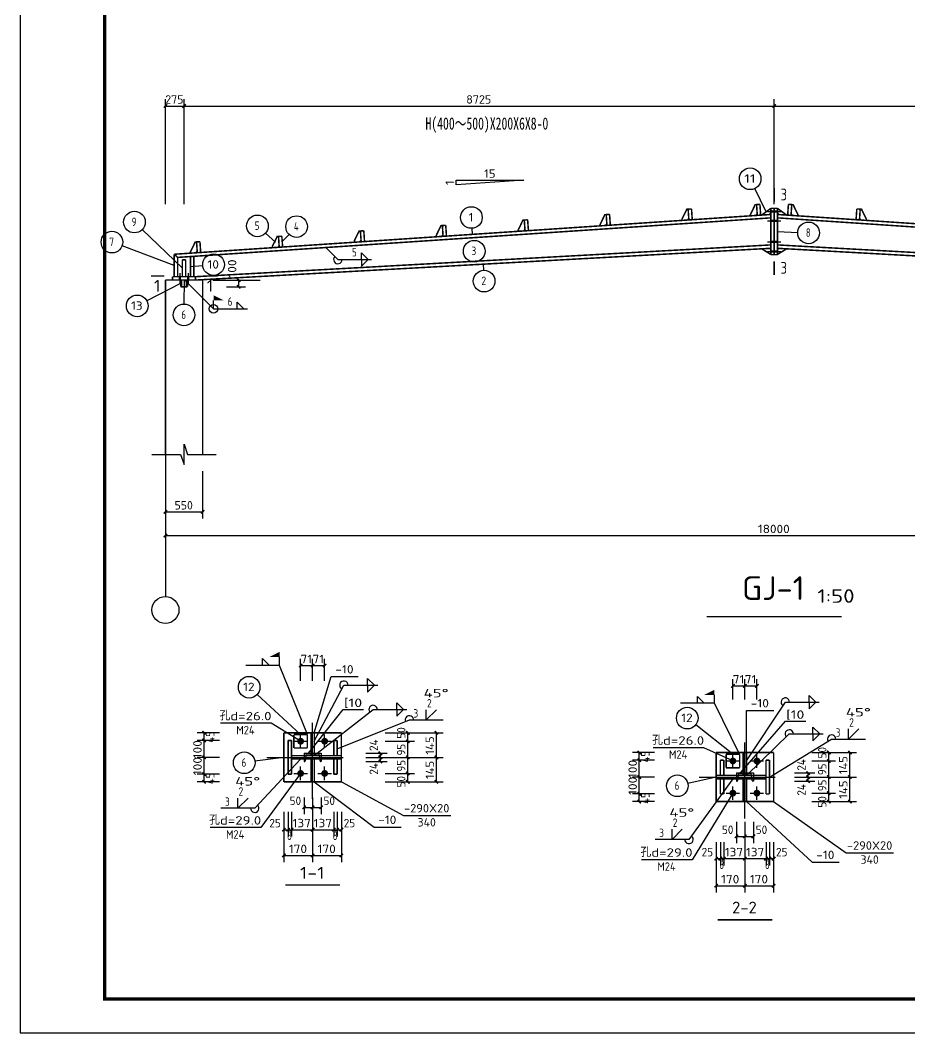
# Model space of a CAD drawing. Header units: millimetres. Extents: x 1442233 to 1526333, y -21810 to 275190.
# Drawn here: x 1442233 to 1468536, y -21810 to 8127 of the extents above; entities that cross this region are included whole.
import ezdxf
from ezdxf.enums import TextEntityAlignment as Align

# ---------------------------------------------------------------- set-up
doc = ezdxf.new("R2010")
doc.units = ezdxf.units.MM
doc.header["$LTSCALE"] = 1500
doc.linetypes.add('11', pattern=[8.75, 5, -1.25, 1.25, -1.25])
doc.linetypes.add('9', pattern=[5, 1.5, -1, 1.5, -1])
for name, color, linetype in [('1', 7, 'Continuous'), ('PUB_TITLE', 4, 'Continuous'), ('中文', 2, 'Continuous'), ('字符串标注', 253, 'Continuous'), ('尺寸标注', 253, 'Continuous'), ('层10', 253, 'Continuous'), ('层1000', 7, 'Continuous'), ('层1002', 253, 'Continuous'), ('层1003', 253, 'Continuous'), ('层111', 253, '11'), ('层112', 253, 'Continuous'), ('层114', 2, 'Continuous'), ('层116', 1, 'Continuous'), ('层12', 2, 'Continuous'), ('层14', 2, 'Continuous'), ('折断线', 7, 'Continuous'), ('柱子', 7, 'Continuous'), ('螺栓孔标注', 253, 'Continuous'), ('钢板标注', 253, 'Continuous')]:
    doc.layers.add(name, color=color, linetype=linetype)
doc.styles.add('HZ', font='', dxfattribs={"width": 0.7, "height": 5})
doc.styles.get("Standard").update_dxf_attribs({"font": 'TSSDENG', "width": 0.75, "bigfont": 'TSSDCHN'})
doc.styles.get('HZ').set_extended_font_data('SimSun')

# ---------------------------------------------------------------- blocks, each defined once
blk = doc.blocks.new('1234')
at = {"layer": 'PUB_TITLE'}
blk.add_lwpolyline([(1825234, 779394), (1909334, 779394), (1909334, 838794), (1825234, 838794)], close=True, dxfattribs=at)
at = {"layer": 'PUB_TITLE', "const_width": 100}
blk.add_lwpolyline([(1827734, 780394), (1908334, 780394), (1908334, 837794), (1827734, 837794)], close=True, dxfattribs=at)

msp = doc.modelspace()

# ---------------------------------------------------------------- linework, layer by layer
at = {"layer": '字符串标注'}
for p, q in [((1450754, -13547), (1451785, -12250)), ((1451785, -12250), (1452385, -12250)), ((1463536, -14130), (1464860, -12598)), ((1464860, -12598), (1465460, -12598))]:
    msp.add_line(p, q, dxfattribs=at)
at = {"layer": '字符串标注', "const_width": 10}
for points in [[(1450759, -13547, 1), (1450749, -13547, 1), (1450759, -13547, 1)], [(1463541, -14130, 1), (1463531, -14130, 1), (1463541, -14130, 1)]]:
    msp.add_lwpolyline(points, format="xyb", dxfattribs=at)
at = {"layer": '尺寸标注'}
for p, q in [((1446526, 2691), (1446526, 5791)), ((1447076, 2691), (1447076, 5791)), ((1447076, 2691), (1447076, 5791)), ((1464526, 2691), (1464526, 5791)), ((1464526, 2691), (1464526, 5791)), ((1446526, 5591), (1447076, 5591)), ((1447076, 5591), (1464526, 5591)), ((1464526, 5591), (1481976, 5591)), ((1447926, 445), (1449326, 445)), ((1448334, 445), (1448893, 445)), ((1448693, 245), (1448693, 445)), ((1448334, 245), (1448893, 245)), ((1446526, -5209), (1446526, -6609)), ((1446526, -5209), (1446526, -7309)), ((1447626, -5209), (1447626, -6609)), ((1446526, -6409), (1447626, -6409)), ((1446526, -7109), (1482526, -7109)), ((1450524, -11408), (1450524, -10754)), ((1450879, -11408), (1450879, -10754)), ((1451234, -11408), (1451234, -10754)), ((1450524, -10954), (1450879, -10954)), ((1450879, -10954), (1451234, -10954)), ((1463306, -11958), (1463306, -11355)), ((1463661, -11958), (1463661, -11355)), ((1464016, -11958), (1464016, -11355)), ((1463306, -11555), (1463661, -11555)), ((1463661, -11555), (1464016, -11555)), ((1448120, -12942), (1447469, -12942)), ((1448120, -13167), (1447469, -13167)), ((1447669, -13167), (1447669, -12942)), ((1447669, -13667), (1447669, -13167)), ((1453024, -12942), (1453893, -12942)), ((1453693, -13192), (1453693, -12942)), ((1453886, -12942), (1454739, -12942)), ((1454539, -13667), (1454539, -12942)), ((1453024, -13192), (1453893, -13192)), ((1453693, -13667), (1453693, -13192)), ((1448120, -13667), (1447469, -13667)), ((1447669, -14167), (1447669, -13667)), ((1452450, -13547), (1453081, -13547)), ((1452450, -13667), (1453081, -13667)), ((1452881, -13667), (1452881, -13547)), ((1452881, -13787), (1452881, -13667)), ((1453024, -13667), (1453893, -13667)), ((1453693, -14142), (1453693, -13667)), ((1453886, -13667), (1454739, -13667)), ((1454539, -14392), (1454539, -13667)), ((1460987, -13525), (1460337, -13525)), ((1460987, -13750), (1460337, -13750)), ((1460537, -13750), (1460537, -13525)), ((1460537, -14250), (1460537, -13750)), ((1465637, -13525), (1466343, -13525)), ((1466143, -13775), (1466143, -13525)), ((1466274, -13525), (1466965, -13525)), ((1466765, -14250), (1466765, -13525)), ((1452450, -13787), (1453081, -13787)), ((1465637, -13775), (1466343, -13775)), ((1466143, -14250), (1466143, -13775)), ((1448120, -14167), (1447469, -14167)), ((1447669, -14392), (1447669, -14167)), ((1453024, -14142), (1453893, -14142)), ((1453693, -14392), (1453693, -14142)), ((1460987, -14250), (1460337, -14250)), ((1460537, -14750), (1460537, -14250)), ((1465123, -14130), (1465729, -14130)), ((1465123, -14250), (1465729, -14250)), ((1465123, -14370), (1465729, -14370)), ((1465529, -14250), (1465529, -14130)), ((1465529, -14370), (1465529, -14250)), ((1465637, -14250), (1466343, -14250)), ((1466143, -14725), (1466143, -14250)), ((1466274, -14250), (1466965, -14250)), ((1466765, -14975), (1466765, -14250)), ((1448120, -14392), (1447469, -14392)), ((1453024, -14392), (1453893, -14392)), ((1453886, -14392), (1454739, -14392)), ((1450629, -14852), (1450629, -15346)), ((1450879, -14852), (1450879, -15346)), ((1451129, -14852), (1451129, -15346)), ((1460987, -14750), (1460337, -14750)), ((1460537, -14975), (1460537, -14750)), ((1465637, -14725), (1466343, -14725)), ((1466143, -14975), (1466143, -14725)), ((1450629, -15146), (1450879, -15146)), ((1450879, -15146), (1451129, -15146)), ((1460987, -14975), (1460337, -14975)), ((1465637, -14975), (1466343, -14975)), ((1466274, -14975), (1466965, -14975)), ((1450029, -15275), (1450029, -16006)), ((1450154, -15275), (1450154, -16006)), ((1450254, -15275), (1450254, -16006)), ((1450879, -15275), (1450879, -16006)), ((1451504, -15275), (1451504, -16006)), ((1451604, -15275), (1451604, -16006)), ((1451729, -15275), (1451729, -16006)), ((1450029, -15806), (1450154, -15806)), ((1450154, -15806), (1450254, -15806)), ((1450254, -15806), (1450879, -15806)), ((1450879, -15806), (1451504, -15806)), ((1451504, -15806), (1451604, -15806)), ((1451604, -15806), (1451729, -15806)), ((1463411, -15572), (1463411, -16203)), ((1463661, -15572), (1463661, -16203)), ((1463911, -15572), (1463911, -16203)), ((1450029, -15977), (1450029, -16769)), ((1450879, -15977), (1450879, -16769)), ((1451729, -15977), (1451729, -16769)), ((1463411, -16003), (1463661, -16003)), ((1463661, -16003), (1463911, -16003)), ((1462811, -16179), (1462811, -16863)), ((1462936, -16179), (1462936, -16863)), ((1463036, -16179), (1463036, -16863)), ((1463661, -16179), (1463661, -16863)), ((1464286, -16179), (1464286, -16863)), ((1464386, -16179), (1464386, -16863)), ((1464511, -16179), (1464511, -16863)), ((1450029, -16569), (1450879, -16569)), ((1450879, -16569), (1451729, -16569)), ((1462811, -16663), (1462936, -16663)), ((1462936, -16663), (1463036, -16663)), ((1463036, -16663), (1463661, -16663)), ((1463661, -16663), (1464286, -16663)), ((1464286, -16663), (1464386, -16663)), ((1464386, -16663), (1464511, -16663)), ((1462811, -16806), (1462811, -17664)), ((1463661, -16806), (1463661, -17664)), ((1464511, -16806), (1464511, -17664)), ((1462811, -17464), (1463661, -17464)), ((1463661, -17464), (1464511, -17464))]:
    msp.add_line(p, q, dxfattribs=at)
at = {"layer": '尺寸标注', "const_width": 45}
for points in [[(1446476, 5541), (1446576, 5641)], [(1447026, 5541), (1447126, 5641)], [(1447026, 5541), (1447126, 5641)], [(1464476, 5541), (1464576, 5641)], [(1464476, 5541), (1464576, 5641)], [(1448643, 495), (1448743, 395)], [(1448643, 295), (1448743, 195)], [(1446476, -6459), (1446576, -6359)], [(1447576, -6459), (1447676, -6359)], [(1446476, -7159), (1446576, -7059)], [(1450474, -11004), (1450574, -10904)], [(1450829, -11004), (1450929, -10904)], [(1451184, -11004), (1451284, -10904)], [(1463256, -11605), (1463356, -11505)], [(1463611, -11605), (1463711, -11505)], [(1463966, -11605), (1464066, -11505)], [(1447619, -12892), (1447719, -12992)], [(1453643, -12892), (1453743, -12992)], [(1454489, -12892), (1454589, -12992)], [(1447619, -13117), (1447719, -13217)], [(1453643, -13142), (1453743, -13242)], [(1460487, -13475), (1460587, -13575)], [(1466093, -13475), (1466193, -13575)], [(1466715, -13475), (1466815, -13575)], [(1447619, -13617), (1447719, -13717)], [(1452831, -13497), (1452931, -13597)], [(1452831, -13617), (1452931, -13717)], [(1452831, -13737), (1452931, -13837)], [(1453643, -13617), (1453743, -13717)], [(1454489, -13617), (1454589, -13717)], [(1460487, -13700), (1460587, -13800)], [(1466093, -13725), (1466193, -13825)], [(1453643, -14092), (1453743, -14192)], [(1465479, -14080), (1465579, -14180)], [(1447619, -14117), (1447719, -14217)], [(1447619, -14342), (1447719, -14442)], [(1453643, -14342), (1453743, -14442)], [(1454489, -14342), (1454589, -14442)], [(1460487, -14200), (1460587, -14300)], [(1465479, -14200), (1465579, -14300)], [(1465479, -14320), (1465579, -14420)], [(1466093, -14200), (1466193, -14300)], [(1466715, -14200), (1466815, -14300)], [(1466093, -14675), (1466193, -14775)], [(1460487, -14700), (1460587, -14800)], [(1460487, -14925), (1460587, -15025)], [(1466093, -14925), (1466193, -15025)], [(1466715, -14925), (1466815, -15025)], [(1450579, -15196), (1450679, -15096)], [(1450829, -15196), (1450929, -15096)], [(1451079, -15196), (1451179, -15096)], [(1449979, -15856), (1450079, -15756)], [(1450104, -15856), (1450204, -15756)], [(1450204, -15856), (1450304, -15756)], [(1450829, -15856), (1450929, -15756)], [(1451454, -15856), (1451554, -15756)], [(1451554, -15856), (1451654, -15756)], [(1451679, -15856), (1451779, -15756)], [(1463361, -16053), (1463461, -15953)], [(1463611, -16053), (1463711, -15953)], [(1463861, -16053), (1463961, -15953)], [(1449979, -16619), (1450079, -16519)], [(1450829, -16619), (1450929, -16519)], [(1451679, -16619), (1451779, -16519)], [(1462761, -16713), (1462861, -16613)], [(1462886, -16713), (1462986, -16613)], [(1462986, -16713), (1463086, -16613)], [(1463611, -16713), (1463711, -16613)], [(1464236, -16713), (1464336, -16613)], [(1464336, -16713), (1464436, -16613)], [(1464461, -16713), (1464561, -16613)], [(1462761, -17514), (1462861, -17414)], [(1463611, -17514), (1463711, -17414)], [(1464461, -17514), (1464561, -17414)]]:
    msp.add_lwpolyline(points, dxfattribs=at)
at = {"layer": '尺寸标注', "color": 2, "const_width": 45}
for points in [[(1450254, -13167), (1450154, -13167)], [(1450154, -13167), (1450154, -14167)], [(1450254, -14167), (1450254, -13167)], [(1451604, -13167), (1451504, -13167)], [(1451504, -13167), (1451504, -13617)], [(1451604, -13617), (1451604, -13167)], [(1450254, -13617), (1451729, -13617)], [(1450254, -13717), (1451729, -13717)], [(1451504, -13617), (1451604, -13617)], [(1451604, -13717), (1451504, -13717)], [(1451504, -13717), (1451504, -14167)], [(1451604, -14167), (1451604, -13717)], [(1463036, -13750), (1462936, -13750)], [(1462936, -13750), (1462936, -14200)], [(1463036, -14200), (1463036, -13750)], [(1464386, -13750), (1464286, -13750)], [(1464286, -13750), (1464286, -14750)], [(1464386, -14750), (1464386, -13750)], [(1450154, -14167), (1450254, -14167)], [(1451504, -14167), (1451604, -14167)], [(1462811, -14200), (1464286, -14200)], [(1462811, -14300), (1464286, -14300)], [(1462936, -14200), (1463036, -14200)], [(1463036, -14300), (1462936, -14300)], [(1462936, -14300), (1462936, -14750)], [(1463036, -14750), (1463036, -14300)], [(1462936, -14750), (1463036, -14750)], [(1464286, -14750), (1464386, -14750)]]:
    msp.add_lwpolyline(points, dxfattribs=at)
at = {"layer": '层10'}
for p, q in [((1450524, -13392), (1450524, -12992)), ((1451234, -13392), (1451234, -12992)), ((1450324, -13192), (1450724, -13192)), ((1451034, -13192), (1451434, -13192)), ((1463306, -13975), (1463306, -13575)), ((1464016, -13975), (1464016, -13575)), ((1450524, -14342), (1450524, -13942)), ((1451234, -14342), (1451234, -13942)), ((1463106, -13775), (1463506, -13775)), ((1463816, -13775), (1464216, -13775)), ((1450324, -14142), (1450724, -14142)), ((1451034, -14142), (1451434, -14142)), ((1463306, -14925), (1463306, -14525)), ((1464016, -14925), (1464016, -14525)), ((1463106, -14725), (1463506, -14725)), ((1463816, -14725), (1464216, -14725))]:
    msp.add_line(p, q, dxfattribs=at)
at = {"layer": '层10', "const_width": 45}
for points in [[(1464526, 3164), (1464526, 2764)], [(1464526, 595), (1464526, 995)], [(1446096, 565), (1446496, 565)], [(1448056, 565), (1447656, 565)], [(1450069, -17442), (1451689, -17442)], [(1462851, -18469), (1464471, -18469)]]:
    msp.add_lwpolyline(points, dxfattribs=at)
at = {"layer": '层10', "const_width": 100}
for points in [[(1450574, -13192, 1), (1450474, -13192, 1), (1450574, -13192, 1)], [(1451284, -13192, 1), (1451184, -13192, 1), (1451284, -13192, 1)], [(1463356, -13775, 1), (1463256, -13775, 1), (1463356, -13775, 1)], [(1464066, -13775, 1), (1463966, -13775, 1), (1464066, -13775, 1)], [(1450574, -14142, 1), (1450474, -14142, 1), (1450574, -14142, 1)], [(1451284, -14142, 1), (1451184, -14142, 1), (1451284, -14142, 1)], [(1463356, -14725, 1), (1463256, -14725, 1), (1463356, -14725, 1)], [(1464066, -14725, 1), (1463966, -14725, 1), (1464066, -14725, 1)]]:
    msp.add_lwpolyline(points, format="xyb", dxfattribs=at)
at = {"layer": '层1000', "const_width": 45}
for points in [[(1451729, -12942), (1450029, -12942)], [(1450029, -12942), (1450029, -14392)], [(1450724, -12992), (1450324, -12992)], [(1450324, -12992), (1450324, -13392)], [(1450724, -13392), (1450724, -12992)], [(1450929, -12942), (1450829, -12942)], [(1450829, -12942), (1450829, -13617)], [(1450929, -13617), (1450929, -12942)], [(1451729, -14392), (1451729, -12942)], [(1450324, -13392), (1450724, -13392)], [(1450829, -13617), (1450929, -13617)], [(1450929, -13717), (1450829, -13717)], [(1450829, -13717), (1450829, -14392)], [(1450929, -14392), (1450929, -13717)], [(1464511, -13525), (1462811, -13525)], [(1462811, -13525), (1462811, -14975)], [(1463506, -13575), (1463106, -13575)], [(1463106, -13575), (1463106, -13975)], [(1463506, -13975), (1463506, -13575)], [(1463711, -13525), (1463611, -13525)], [(1463611, -13525), (1463611, -14200)], [(1463711, -14200), (1463711, -13525)], [(1464511, -14975), (1464511, -13525)], [(1463106, -13975), (1463506, -13975)], [(1450029, -14392), (1451729, -14392)], [(1450829, -14392), (1450929, -14392)], [(1463611, -14200), (1463711, -14200)], [(1463711, -14300), (1463611, -14300)], [(1463611, -14300), (1463611, -14975)], [(1463711, -14975), (1463711, -14300)], [(1462811, -14975), (1464511, -14975)], [(1463611, -14975), (1463711, -14975)]]:
    msp.add_lwpolyline(points, dxfattribs=at)
at = {"layer": '层1002'}
for p, q in [((1464292, 2465), (1463957, 3152)), ((1447026, 795), (1445839, 1939)), ((1449781, 1568), (1449484, 1833)), ((1455606, 1796), (1455594, 1976)), ((1464626, 1880), (1465224, 1854)), ((1449980, 1582), (1450183, 1794)), ((1446786, 877), (1445244, 1455)), ((1455921, 915), (1455931, 735)), ((1447266, 843), (1447629, 873)), ((1446976, 345), (1445975, -172)), ((1447076, 445), (1447075, -264)), ((1450524, -12992), (1449238, -11809)), ((1463306, -13575), (1462207, -12705)), ((1450029, -13667), (1449174, -13784)), ((1462811, -14250), (1461976, -14438))]:
    msp.add_line(p, q, dxfattribs=at)
at = {"layer": '层1002', "color": 7, "linetype": '9'}
for p, q in [((1450879, -14892), (1450879, -12442)), ((1463661, -15475), (1463661, -13025)), ((1449529, -13667), (1452229, -13667)), ((1462311, -14250), (1465011, -14250))]:
    msp.add_line(p, q, dxfattribs=at)
at = {"layer": '层1002'}
for points, const_width in [([(1464297, 2465, 1), (1464287, 2465, 1), (1464297, 2465, 1)], 10), ([(1455611, 1796, 1), (1455601, 1796, 1), (1455611, 1796, 1)], 10), ([(1464631, 1880, 1), (1464621, 1880, 1), (1464631, 1880, 1)], 10), ([(1449786, 1568, 1), (1449776, 1568, 1), (1449786, 1568, 1)], 9.99), ([(1449985, 1582, 1), (1449975, 1582, 1), (1449985, 1582, 1)], 10), ([(1455926, 915, 1), (1455916, 915, 1), (1455926, 915, 1)], 10), ([(1446791, 877, 1), (1446781, 877, 1), (1446791, 877, 1)], 10), ([(1447031, 795, 1), (1447021, 795, 1), (1447031, 795, 1)], 10), ([(1447271, 843, 1), (1447261, 843, 1), (1447271, 843, 1)], 10), ([(1446981, 345, 1), (1446971, 345, 1), (1446981, 345, 1)], 10), ([(1447081, 445, 1), (1447071, 445, 1), (1447081, 445, 1)], 10), ([(1450529, -12992, 1), (1450519, -12992, 1), (1450529, -12992, 1)], 10), ([(1450034, -13667, 1), (1450024, -13667, 1), (1450034, -13667, 1)], 10), ([(1463311, -13575, 1), (1463301, -13575, 1), (1463311, -13575, 1)], 10), ([(1462816, -14250, 1), (1462806, -14250, 1), (1462816, -14250, 1)], 10)]:
    msp.add_lwpolyline(points, format="xyb", dxfattribs=dict(at, const_width=const_width))
for centre in [(1463817, 3439), (1445609, 2161), (1455573, 2295), (1449246, 2046), (1450405, 2025), (1465544, 1841), (1444945, 1567), (1455656, 1299), (1447948, 901), (1455949, 415), (1445691, -318), (1447075, -584), (1449002, -11593), (1461957, -12507), (1448857, -13827), (1461663, -14509)]:
    msp.add_circle(centre, 320, dxfattribs=at)
at = {"layer": '层1003'}
for p, q in [((1451271, 1407), (1451624, 1053)), ((1452324, 1253), (1452524, 1053)), ((1452324, 1053), (1452324, 1253)), ((1451624, 1053), (1452624, 1053)), ((1452324, 853), (1452524, 1053)), ((1452324, 1053), (1452324, 853)), ((1447101, 445), (1447948, -406)), ((1447948, -406), (1447948, -156)), ((1448648, -206), (1448848, -406)), ((1448648, -406), (1448648, -206)), ((1447948, -406), (1448948, -406)), ((1449601, -10949), (1449401, -10749)), ((1449401, -10949), (1449401, -10749)), ((1449901, -10949), (1449901, -10699)), ((1449901, -10949), (1448901, -10949)), ((1450724, -12992), (1449901, -10949)), ((1452504, -11336), (1452704, -11536)), ((1452504, -11536), (1452504, -11336)), ((1450929, -13192), (1451804, -11536)), ((1451804, -11536), (1452804, -11536)), ((1452504, -11736), (1452704, -11536)), ((1452504, -11536), (1452504, -11736)), ((1462461, -12070), (1462261, -11870)), ((1462261, -12070), (1462261, -11870)), ((1462761, -12070), (1462761, -11820)), ((1465557, -11835), (1465757, -12035)), ((1465557, -12035), (1465557, -11835)), ((1450929, -13617), (1452666, -12253)), ((1452666, -12253), (1453666, -12253)), ((1453366, -12053), (1453566, -12253)), ((1453366, -12253), (1453366, -12053)), ((1453366, -12453), (1453566, -12253)), ((1453366, -12253), (1453366, -12453)), ((1454240, -12562), (1454240, -12262)), ((1454240, -12562), (1454540, -12262)), ((1462761, -12070), (1461761, -12070)), ((1463506, -13575), (1462761, -12070)), ((1463711, -13775), (1464857, -12035)), ((1464857, -12035), (1465857, -12035)), ((1465557, -12235), (1465757, -12035)), ((1465557, -12035), (1465557, -12235)), ((1451604, -13417), (1453740, -12562)), ((1453740, -12562), (1454740, -12562)), ((1465674, -12776), (1465874, -12976)), ((1465674, -12976), (1465674, -12776)), ((1466726, -13129), (1466726, -12829)), ((1466726, -13129), (1467026, -12829)), ((1463711, -14200), (1464974, -12976)), ((1464386, -14250), (1466226, -13129)), ((1464974, -12976), (1465974, -12976)), ((1465674, -13176), (1465874, -12976)), ((1465674, -12976), (1465674, -13176)), ((1466226, -13129), (1467226, -13129)), ((1450524, -13717), (1449168, -15171)), ((1463306, -14300), (1462007, -16094)), ((1448668, -15171), (1448668, -14871)), ((1448668, -15171), (1448968, -14871)), ((1449168, -15171), (1448168, -15171)), ((1461507, -16094), (1461507, -15794)), ((1461507, -16094), (1461807, -15794)), ((1462007, -16094), (1461007, -16094))]:
    msp.add_line(p, q, dxfattribs=at)
msp.add_circle((1447948, -406), 125, dxfattribs=at)
for centre, start, end in [((1451624, 1053), 134.8455, 0), ((1451804, -11536), 0, 242.1569), ((1464857, -12035), 0, 236.6099), ((1452666, -12253), 0, 218.1363), ((1453740, -12562), 0, 201.8081), ((1464974, -12976), 0, 224.0834), ((1466226, -13129), 0, 211.3335), ((1449168, -15171), 180, 47.0161), ((1462007, -16094), 180, 54.1098)]:
    msp.add_arc(centre, 125, start, end, dxfattribs=at)
for points in [[(1451271, 1407), (1451331, 1326), (1451353, 1347)], [(1447101, 445), (1447161, 364), (1447183, 385)], [(1447948, -156), (1448248, -156), (1447948, -6)], [(1449901, -10699), (1449601, -10699), (1449901, -10549)], [(1462761, -11820), (1462461, -11820), (1462761, -11670)], [(1450724, -12992), (1450700, -12894), (1450672, -12905)], [(1450929, -13192), (1450988, -13111), (1450962, -13097)], [(1451604, -13417), (1451702, -13394), (1451691, -13366)], [(1450524, -13717), (1450444, -13780), (1450466, -13801)], [(1450929, -13617), (1451016, -13567), (1450998, -13544)], [(1463506, -13575), (1463475, -13478), (1463448, -13492)], [(1463711, -13775), (1463778, -13699), (1463753, -13683)], [(1463306, -14300), (1463235, -14372), (1463259, -14389)], [(1463711, -14200), (1463793, -14141), (1463772, -14119)], [(1464386, -14250), (1464479, -14210), (1464464, -14185)]]:
    msp.add_solid(points, dxfattribs=at)
at = {"layer": '层111'}
msp.add_line((1446526, -3409), (1446526, -8909), dxfattribs=at)
at = {"layer": '层112'}
msp.add_circle((1446526, -9309), 400, dxfattribs=at)
at = {"layer": '层114'}
for p, q in [((1464326, 2474), (1464726, 2474)), ((1464326, 2194), (1464726, 2194)), ((1464326, 1574), (1464726, 1574)), ((1464326, 1294), (1464726, 1294)), ((1446956, 645), (1446956, 345)), ((1447196, 645), (1447196, 345))]:
    msp.add_line(p, q, dxfattribs=at)
at = {"layer": '层114', "color": 1, "const_width": 70}
for points in [[(1464426, 2474), (1464626, 2474)], [(1464426, 2194), (1464626, 2194)], [(1464426, 1574), (1464626, 1574)], [(1464426, 1294), (1464626, 1294)], [(1446956, 545), (1446956, 445)], [(1447196, 545), (1447196, 445)]]:
    msp.add_lwpolyline(points, dxfattribs=at)
at = {"layer": '层116', "const_width": 45}
for points in [[(1446976, 445), (1446976, 245)], [(1447006, 445), (1447006, 245)], [(1447146, 445), (1447146, 245)], [(1447176, 445), (1447176, 245)], [(1446976, 245), (1447176, 245)]]:
    msp.add_lwpolyline(points, dxfattribs=at)
at = {"layer": '层12', "const_width": 45}
for points in [[(1463825, 2384), (1463828, 2344), (1463988, 2355), (1464025, 2398), (1464006, 2677), (1463966, 2674), (1463825, 2384)], [(1464006, 2677), (1464106, 2684)], [(1464028, 2358), (1464006, 2677)], [(1464106, 2684), (1464127, 2364)], [(1464947, 2684), (1464926, 2364)], [(1465047, 2677), (1464947, 2684)], [(1465025, 2358), (1465047, 2677)], [(1465228, 2384), (1465225, 2344), (1465065, 2355), (1465028, 2398), (1465047, 2677), (1465087, 2674), (1465228, 2384)], [(1459379, 2088), (1459382, 2048), (1459542, 2059), (1459579, 2101), (1459560, 2381), (1459520, 2378), (1459379, 2088)], [(1459560, 2381), (1459660, 2387)], [(1459581, 2061), (1459560, 2381)], [(1459660, 2387), (1459681, 2068)], [(1461802, 2249), (1461804, 2209), (1461964, 2220), (1462001, 2263), (1461983, 2542), (1461943, 2539), (1461802, 2249)], [(1461983, 2542), (1462083, 2549)], [(1462004, 2223), (1461983, 2542)], [(1462083, 2549), (1462104, 2229)], [(1466970, 2549), (1466949, 2229)], [(1467070, 2542), (1466970, 2549)], [(1467049, 2223), (1467070, 2542)], [(1467251, 2249), (1467248, 2209), (1467089, 2220), (1467052, 2263), (1467070, 2542), (1467110, 2539), (1467251, 2249)], [(1456957, 1926), (1456959, 1886), (1457119, 1897), (1457156, 1940), (1457138, 2219), (1457098, 2216), (1456957, 1926)], [(1457138, 2219), (1457237, 2226)], [(1457159, 1900), (1457138, 2219)], [(1457237, 2226), (1457259, 1906)], [(1462104, 2229), (1462004, 2223)], [(1464127, 2364), (1464028, 2358)], [(1464926, 2364), (1465025, 2358)], [(1466949, 2229), (1467049, 2223)], [(1452111, 1603), (1452114, 1563), (1452274, 1574), (1452311, 1617), (1452292, 1896), (1452252, 1893), (1452111, 1603)], [(1452292, 1896), (1452392, 1903)], [(1452314, 1577), (1452292, 1896)], [(1452392, 1903), (1452413, 1583)], [(1454534, 1765), (1454537, 1725), (1454696, 1736), (1454734, 1778), (1454715, 2058), (1454675, 2055), (1454534, 1765)], [(1454715, 2058), (1454815, 2064)], [(1454736, 1738), (1454715, 2058)], [(1454815, 2064), (1454836, 1745)], [(1457259, 1906), (1457159, 1900)], [(1459681, 2068), (1459581, 2061)], [(1447266, 1280), (1447269, 1240), (1447428, 1251), (1447466, 1294), (1447447, 1573), (1447407, 1570), (1447266, 1280)], [(1447447, 1573), (1447547, 1580)], [(1447468, 1254), (1447447, 1573)], [(1447547, 1580), (1447568, 1260)], [(1449689, 1442), (1449691, 1402), (1449851, 1413), (1449888, 1455), (1449870, 1735), (1449830, 1732), (1449689, 1442)], [(1449870, 1735), (1449969, 1741)], [(1449891, 1415), (1449870, 1735)], [(1449969, 1741), (1449991, 1422)], [(1452413, 1583), (1452314, 1577)], [(1454836, 1745), (1454736, 1738)], [(1447568, 1260), (1447468, 1254)], [(1449991, 1422), (1449891, 1415)]]:
    msp.add_lwpolyline(points, dxfattribs=at)
at = {"layer": '层14', "const_width": 45}
for points in [[(1464157, 2366), (1464426, 2564)], [(1464387, 2382), (1464157, 2366)], [(1464426, 2424), (1464387, 2382)], [(1464426, 1195), (1464426, 2564)], [(1464426, 2564), (1464526, 2564)], [(1464426, 2564), (1464426, 2424)], [(1464526, 1195), (1464526, 2564)], [(1464526, 2564), (1464626, 2564)], [(1464526, 2564), (1464526, 1195)], [(1464626, 2564), (1464626, 1195)], [(1464626, 2424), (1464626, 2564)], [(1464626, 2564), (1464896, 2366)], [(1464666, 2382), (1464626, 2424)], [(1464896, 2366), (1464666, 2382)], [(1446786, 545), (1446786, 1208)], [(1446786, 1208), (1446886, 1115)], [(1464157, 1369), (1464387, 1382)], [(1464426, 1204), (1464157, 1369)], [(1464387, 1382), (1464426, 1344)], [(1464426, 1344), (1464426, 1204)], [(1464526, 1195), (1464426, 1195)], [(1464626, 1195), (1464526, 1195)], [(1464626, 1344), (1464666, 1382)], [(1464896, 1369), (1464626, 1204)], [(1464626, 1204), (1464626, 1344)], [(1464666, 1382), (1464896, 1369)], [(1446886, 1115), (1446886, 545)], [(1447026, 545), (1447026, 1045)], [(1447026, 1045), (1447126, 1045)], [(1447126, 1045), (1447126, 545)], [(1447366, 1147), (1447266, 1140)], [(1447266, 1140), (1447266, 545)], [(1447366, 545), (1447366, 1147)], [(1446736, 545), (1447416, 545)], [(1446736, 445), (1446736, 545)], [(1447416, 445), (1446736, 445)], [(1446886, 545), (1446786, 545)], [(1447126, 545), (1447026, 545)], [(1447266, 545), (1447366, 545)], [(1447416, 545), (1447416, 445)]]:
    msp.add_lwpolyline(points, dxfattribs=at)
at = {"layer": '折断线'}
msp.add_lwpolyline([(1446126, -4710), (1446976, -4710), (1447076, -5010), (1447076, -4410), (1447176, -4710), (1448026, -4710)], dxfattribs=at)
at = {"layer": '柱子', "color": 3, "const_width": 45}
for points in [[(1446786, 1208), (1464426, 2384)], [(1464626, 2384), (1482266, 1208)], [(1446886, 1115), (1464426, 2284)], [(1464626, 2284), (1482166, 1115)], [(1447416, 545), (1464426, 1484)], [(1464626, 1484), (1481636, 545)], [(1447416, 445), (1464426, 1384)], [(1464626, 1384), (1481636, 445)], [(1446526, 445), (1447626, 445)], [(1446526, 445), (1446526, 445)], [(1446526, -4710), (1446526, 445)], [(1446526, -4710), (1446526, 445)], [(1447626, 445), (1447626, 445)], [(1447626, -4710), (1447626, 445)], [(1447626, -4710), (1447626, 445)]]:
    msp.add_lwpolyline(points, dxfattribs=at)
at = {"layer": '柱子', "const_width": 45}
msp.add_lwpolyline([(1462526, -9509), (1466526, -9509)], dxfattribs=at)
at = {"layer": '螺栓孔标注'}
for p, q in [((1449653, -12661), (1448153, -12661)), ((1450524, -13192), (1449653, -12661)), ((1462447, -13384), (1460947, -13384)), ((1463306, -13775), (1462447, -13384)), ((1450524, -14142), (1449348, -15746)), ((1463306, -14725), (1462103, -16697)), ((1449348, -15746), (1447848, -15746)), ((1462103, -16697), (1460603, -16697))]:
    msp.add_line(p, q, dxfattribs=at)
at = {"layer": '螺栓孔标注', "const_width": 10}
for points in [[(1450529, -13192, 1), (1450519, -13192, 1), (1450529, -13192, 1)], [(1463311, -13775, 1), (1463301, -13775, 1), (1463311, -13775, 1)], [(1450529, -14142, 1), (1450519, -14142, 1), (1450529, -14142, 1)], [(1463311, -14725, 1), (1463301, -14725, 1), (1463311, -14725, 1)]]:
    msp.add_lwpolyline(points, format="xyb", dxfattribs=at)
at = {"layer": '螺栓孔标注'}
msp.add_3dface([(1455128, 3398), (1457128, 3398), (1455128, 3265)], dxfattribs=at)
at = {"layer": '钢板标注'}
for p, q in [((1450929, -12942), (1451430, -11280)), ((1451430, -11280), (1452230, -11280)), ((1463711, -13525), (1463712, -12282)), ((1463712, -12282), (1464512, -12282)), ((1450929, -14392), (1452695, -15730)), ((1451729, -14392), (1453562, -15388)), ((1463711, -14975), (1465650, -16767)), ((1464511, -14975), (1466660, -16489)), ((1453562, -15388), (1454962, -15388)), ((1452695, -15730), (1453495, -15730)), ((1466660, -16489), (1468060, -16489)), ((1465650, -16767), (1466450, -16767))]:
    msp.add_line(p, q, dxfattribs=at)
at = {"layer": '钢板标注', "color": 1, "linetype": '11'}
for p, q in [((1450629, -13547), (1450629, -13787)), ((1450629, -13547), (1451129, -13547)), ((1450679, -13600), (1450659, -13774)), ((1451049, -13574), (1450708, -13574)), ((1451098, -13774), (1451078, -13600)), ((1451129, -13547), (1451129, -13787)), ((1450629, -13787), (1450647, -13787)), ((1451129, -13787), (1451110, -13787)), ((1463411, -14130), (1463411, -14370)), ((1463411, -14130), (1463911, -14130)), ((1463411, -14370), (1463429, -14370)), ((1463461, -14183), (1463441, -14356)), ((1463831, -14156), (1463491, -14156)), ((1463880, -14356), (1463860, -14183)), ((1463911, -14370), (1463892, -14370)), ((1463911, -14130), (1463911, -14370))]:
    msp.add_line(p, q, dxfattribs=at)
at = {"layer": '钢板标注', "const_width": 10}
for points in [[(1450934, -12942, 1), (1450924, -12942, 1), (1450934, -12942, 1)], [(1463716, -13525, 1), (1463706, -13525, 1), (1463716, -13525, 1)], [(1450934, -14392, 1), (1450924, -14392, 1), (1450934, -14392, 1)], [(1451734, -14392, 1), (1451724, -14392, 1), (1451734, -14392, 1)], [(1463716, -14975, 1), (1463706, -14975, 1), (1463716, -14975, 1)], [(1464516, -14975, 1), (1464506, -14975, 1), (1464516, -14975, 1)]]:
    msp.add_lwpolyline(points, format="xyb", dxfattribs=at)
at = {"layer": '钢板标注'}
for centre, radius, start, end in [((1450710, -13605), 31.4, 93.4092, 170.894), ((1451047, -13605), 31.4, 9.106, 86.5908), ((1450648, -13776), 11.3, 266.2463, 9.5142), ((1451109, -13776), 11.3, 170.4858, 273.7537), ((1463430, -14358), 11.3, 266.2463, 9.5142), ((1463492, -14187), 31.4, 93.4092, 170.894), ((1463829, -14187), 31.4, 9.106, 86.5908), ((1463892, -14358), 11.3, 170.4858, 273.7537)]:
    msp.add_arc(centre, radius, start, end, dxfattribs=at)

# ---------------------------------------------------------------- block references
at = {"layer": '1'}
msp.add_blockref('1234', (-383001, -801204), dxfattribs=at)

# ---------------------------------------------------------------- texts
at = {"layer": '中文', "style": 'HZ', "width": 0.669379}
msp.add_text('H(400～500)X200X6X8-0', height=361.25, dxfattribs=at).set_placement((1454215, 4894), (1457847, 4894), align=Align.FIT)
at = {"layer": '字符串标注', "width": 1.248006}
for p, p2 in [((1451805, -12180), (1452345, -12180)), ((1464880, -12528), (1465420, -12528))]:
    msp.add_text('[10', height=250, dxfattribs=at).set_placement(p, p2, align=Align.FIT)
at = {"layer": '尺寸标注'}
for s, width, p, p2 in [('275', 1.040005, (1446521, 5661), (1447061, 5661)), ('8725', 1.040003, (1455421, 5661), (1456161, 5661)), ('550', 1.040005, (1446796, -6339), (1447336, -6339)), ('18000', 1.086225, (1464046, -7039), (1464986, -7039)), ('71', 1.41441, (1450521, -10884), (1450861, -10884)), ('71', 1.41441, (1450876, -10884), (1451216, -10884)), ('71', 1.414359, (1463303, -11485), (1463643, -11485)), ('71', 1.41441, (1463658, -11485), (1463998, -11485)), ('50', 1.040007, (1450199, -15076), (1450539, -15076)), ('50', 1.040007, (1451199, -15076), (1451539, -15076)), ('25', 1.040007, (1449599, -15736), (1449939, -15736)), ('137', 1.123205, (1450286, -15736), (1450826, -15736)), ('137', 1.123205, (1450911, -15736), (1451451, -15736)), ('25', 1.040007, (1451799, -15736), (1452139, -15736)), ('8', 1.040018, (1450124, -16111), (1450264, -16111)), ('8', 1.040018, (1451474, -16111), (1451614, -16111)), ('50', 1.040007, (1462981, -15933), (1463321, -15933)), ('50', 1.040007, (1463981, -15933), (1464321, -15933)), ('170', 1.123205, (1450174, -16499), (1450714, -16499)), ('170', 1.123205, (1451024, -16499), (1451564, -16499)), ('25', 1.040007, (1462381, -16593), (1462721, -16593)), ('137', 1.123205, (1463068, -16593), (1463608, -16593)), ('137', 1.123205, (1463693, -16593), (1464233, -16593)), ('25', 1.040007, (1464581, -16593), (1464921, -16593)), ('8', 1.040018, (1462906, -16968), (1463046, -16968)), ('8', 1.040018, (1464256, -16968), (1464396, -16968)), ('170', 1.123205, (1462956, -17394), (1463496, -17394)), ('170', 1.123205, (1463806, -17394), (1464346, -17394))]:
    msp.add_text(s, height=250, dxfattribs=dict(at, width=width)).set_placement(p, p2, align=Align.FIT)
for s, width, p, p2 in [('100', 1.12318, (1448623, 515), (1448623, 1055)), ('50', 1.040045, (1453623, -13116), (1453623, -12776)), ('45', 1.040045, (1447974, -13235), (1447974, -12895)), ('24', 1.010329, (1452811, -13477), (1452811, -13137)), ('145', 1.12323, (1454469, -13585), (1454469, -13045)), ('100', 1.12323, (1447599, -13697), (1447599, -13157)), ('95', 1.040045, (1453623, -13610), (1453623, -13270)), ('50', 1.040045, (1466073, -13701), (1466073, -13361)), ('100', 1.12323, (1447599, -14197), (1447599, -13657)), ('95', 1.040045, (1453623, -14085), (1453623, -13745)), ('100', 1.12318, (1460467, -14280), (1460467, -13740)), ('45', 1.03997, (1460842, -13817), (1460842, -13477)), ('24', 1.010329, (1465459, -14060), (1465459, -13720)), ('145', 1.12318, (1466695, -14167), (1466695, -13627)), ('24', 1.010257, (1452811, -14178), (1452811, -13838)), ('145', 1.12323, (1454469, -14310), (1454469, -13770)), ('95', 1.03997, (1466073, -14192), (1466073, -13852)), ('45', 1.040045, (1447974, -14460), (1447974, -14120)), ('50', 1.03997, (1453623, -14558), (1453623, -14218)), ('100', 1.12318, (1460467, -14780), (1460467, -14240)), ('95', 1.03997, (1466073, -14667), (1466073, -14327)), ('24', 1.010257, (1465459, -14799), (1465459, -14459)), ('145', 1.12318, (1466695, -14892), (1466695, -14352)), ('45', 1.03997, (1460842, -15042), (1460842, -14702)), ('50', 1.03997, (1466073, -15154), (1466073, -14814))]:
    msp.add_text(s, height=250, rotation=90, dxfattribs=dict(at, width=width)).set_placement(p, p2, align=Align.FIT)
at = {"layer": '层10'}
for s, width, p, p2 in [('3', 1.002865, (1464718, 2800), (1464907, 2800)), ('3', 1.002865, (1464718, 631), (1464907, 631)), ('1', 2.807931, (1446188, 101), (1446377, 101)), ('1', 2.808022, (1447748, 101), (1447937, 101)), ('1-1', 1.152225, (1450501, -17257), (1451230, -17257)), ('2-2', 0.902576, (1463283, -18283), (1464012, -18283))]:
    msp.add_text(s, height=350, dxfattribs=dict(at, width=width)).set_placement(p, p2, align=Align.FIT)
at = {"layer": '层1002'}
for s, width, p, p2 in [('11', 1.683761, (1463637, 3322), (1463977, 3322)), ('1', 2.912051, (1455493, 2178), (1455633, 2178)), ('9', 1.12002, (1445529, 2043), (1445669, 2043)), ('5', 1.040018, (1449166, 1929), (1449306, 1929)), ('4', 0.970599, (1450325, 1907), (1450465, 1907)), ('8', 1.040018, (1465464, 1723), (1465604, 1723)), ('7', 1.040018, (1444865, 1450), (1445005, 1450)), ('3', 1.039927, (1455576, 1182), (1455716, 1182)), ('10', 1.178675, (1447768, 783), (1448108, 783)), ('2', 1.039927, (1455869, 298), (1456009, 298)), ('13', 1.178654, (1445511, -436), (1445851, -436)), ('6', 1.12002, (1446995, -702), (1447135, -702)), ('12', 1.178675, (1448822, -11710), (1449162, -11710)), ('12', 1.178675, (1461777, -12624), (1462117, -12624)), ('6', 1.12002, (1448777, -13945), (1448917, -13945)), ('6', 1.12002, (1461583, -14626), (1461723, -14626))]:
    msp.add_text(s, height=250, dxfattribs=dict(at, width=width)).set_placement(p, p2, align=Align.FIT)
at = {"layer": '层1003'}
for s, width, p, p2 in [('5', 1.040018, (1452044, 1143), (1452184, 1143)), ('6', 1.12002, (1448368, -316), (1448508, -316)), ('45°', 1.749097, (1454160, -11892), (1454900, -11892)), ('2', 1.040018, (1454260, -12192), (1454400, -12192)), ('3', 1.040018, (1453860, -12492), (1454000, -12492)), ('45°', 1.749097, (1466646, -12459), (1467386, -12459)), ('2', 1.040018, (1466746, -12759), (1466886, -12759)), ('3', 1.039927, (1466346, -13059), (1466486, -13059)), ('45°', 1.749097, (1448588, -14501), (1449328, -14501)), ('2', 1.040018, (1448688, -14801), (1448828, -14801)), ('3', 1.040018, (1448288, -15101), (1448428, -15101)), ('45°', 1.749097, (1461427, -15424), (1462167, -15424)), ('2', 1.040018, (1461527, -15724), (1461667, -15724)), ('3', 1.040018, (1461127, -16024), (1461267, -16024))]:
    msp.add_text(s, height=250, dxfattribs=dict(at, width=width)).set_placement(p, p2, align=Align.FIT)
at = {"layer": '柱子'}
for s, height, width, p, p2 in [('GJ-1', 700, 1.010498, (1463576, -9013), (1465426, -9013)), ('1:50 ', 400, 1.089742, (1465806, -9097), (1467216, -9097))]:
    msp.add_text(s, height=height, dxfattribs=dict(at, width=width)).set_placement(p, p2, align=Align.FIT)
at = {"layer": '螺栓孔标注'}
for s, width, p, p2 in [('15', 1.178675, (1455948, 3468), (1456288, 3468)), ('孔d=26.0', 1.186372, (1448123, -12571), (1449663, -12571)), ('M24', 0.951869, (1448623, -12986), (1449163, -12986)), ('孔d=26.0', 1.186372, (1460917, -13294), (1462457, -13294)), ('M24', 0.951869, (1461417, -13709), (1461957, -13709)), ('孔d=29.0', 1.186363, (1447818, -15656), (1449358, -15656)), ('M24', 0.951847, (1448318, -16071), (1448858, -16071)), ('孔d=29.0', 1.186372, (1460573, -16607), (1462113, -16607)), ('M24', 0.951869, (1461073, -17022), (1461613, -17022))]:
    msp.add_text(s, height=250, dxfattribs=dict(at, width=width)).set_placement(p, p2, align=Align.FIT)
at = {"layer": '螺栓孔标注', "width": 2.911797}
msp.add_text('1', height=250, rotation=90, dxfattribs=at).set_placement((1455058, 3252), (1455058, 3392), align=Align.FIT)
at = {"layer": '钢板标注'}
for s, width, p, p2 in [('-10', 1.002862, (1451550, -11190), (1452090, -11190)), ('-10', 1.002862, (1463832, -12192), (1464372, -12192)), ('-290X20', 0.995421, (1453582, -15298), (1454922, -15298)), ('-10', 1.002862, (1452815, -15640), (1453355, -15640)), ('340', 1.039981, (1453982, -15713), (1454522, -15713)), ('-290X20', 0.995421, (1466680, -16399), (1468020, -16399)), ('-10', 1.002839, (1465770, -16677), (1466310, -16677)), ('340', 1.039981, (1467080, -16814), (1467620, -16814))]:
    msp.add_text(s, height=250, dxfattribs=dict(at, width=width)).set_placement(p, p2, align=Align.FIT)

doc.saveas('drawing.dxf')
